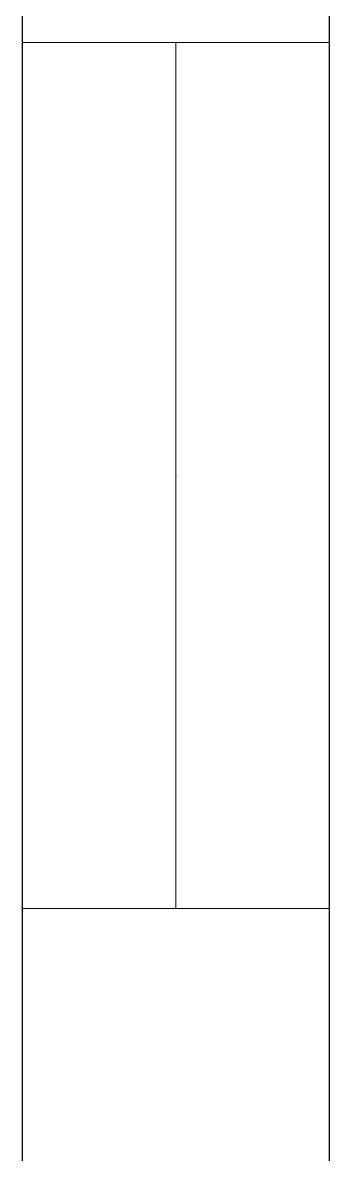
# Model space of a CAD drawing. Header units: millimetres. Extents: x 0 to 11.7, y 0 to 17.
# Drawn here: x 0 to 0.28, y 5.371 to 6.404 of the extents above; entities that cross this region are included whole.
import ezdxf

# ---------------------------------------------------------------- set-up
doc = ezdxf.new("R2010")
doc.units = ezdxf.units.MM
doc.layers.add('_cerramiento', color=251, linetype='Continuous', lineweight=25)
doc.layers.add('_ventanas', color=132, linetype='Continuous', lineweight=5)

msp = doc.modelspace()

# ---------------------------------------------------------------- linework, layer by layer
at = {"layer": '_cerramiento'}
for p, q in [((0, 0), (0, 11.773)), ((0.28, 0.28), (0.28, 11.7015))]:
    msp.add_line(p, q, dxfattribs=at)
at = {"layer": '_ventanas'}
for p, q in [((0, 6.3857), (0.28, 6.3857)), ((0, 5.5957), (0.28, 5.5957))]:
    msp.add_line(p, q, dxfattribs=at)
msp.add_lwpolyline([(0.14, 5.5957), (0.14, 6.3857)], dxfattribs=at)
msp.add_point((0.14, 5.9907), dxfattribs=at)

doc.saveas('drawing.dxf')
